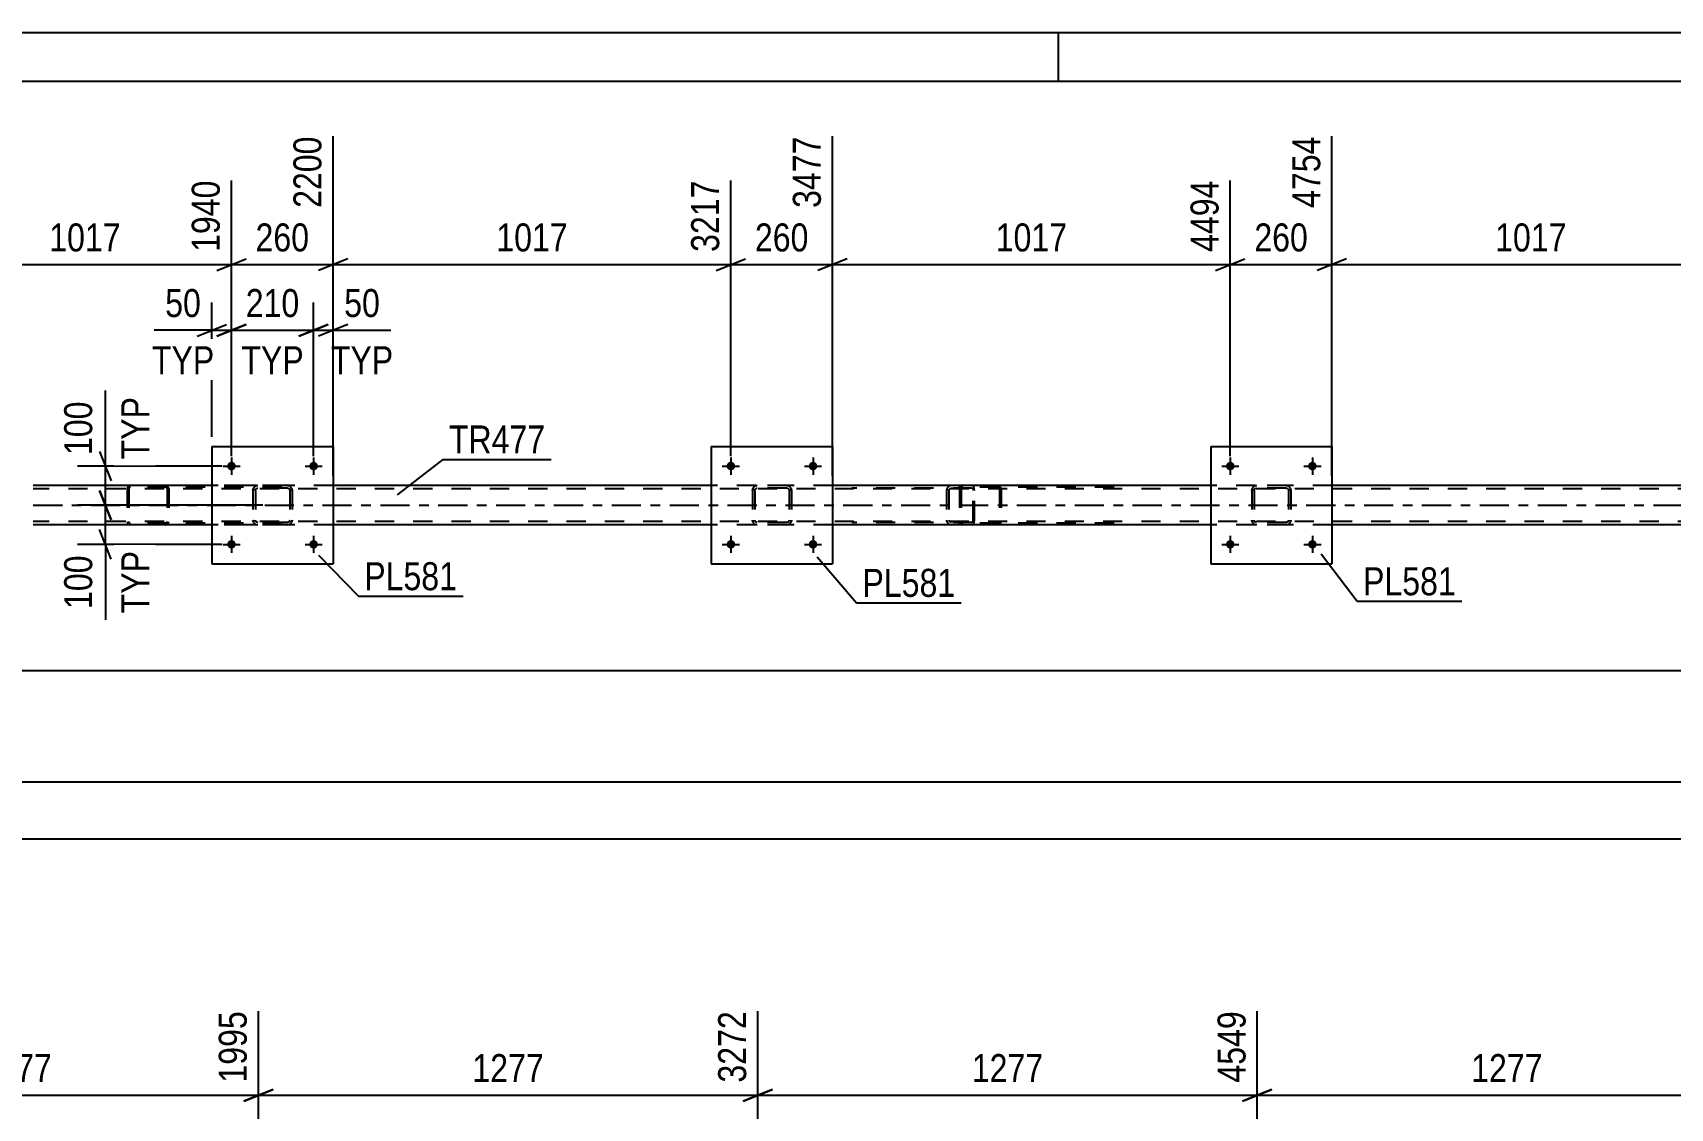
# Model space of a CAD drawing. Header units: millimetres. Extents: x 0 to 841, y 0 to 594.
# Drawn here: x 106.1 to 273.6, y 484 to 594 of the extents above; entities that cross this region are included whole.
import ezdxf

# ---------------------------------------------------------------- set-up
doc = ezdxf.new("R2010")
doc.units = ezdxf.units.MM
doc.linetypes.add('DXK_LINE_DOT2', pattern=[3.9198, 1.9599, -1.9599])
doc.linetypes.add('DXK_LINE_DOT3', pattern=[5.9187, 2.979, -0.9799, 0.9799, -0.9799])
doc.styles.add('Arial Narrow', font='ARIALN.TTF', dxfattribs={"height": 0.2})

# ---------------------------------------------------------------- blocks, each defined once
blk = doc.blocks.new('Unknown-318888194-1133 - 12715')
at = {"color": 5, "linetype": 'Continuous'}
for p, q in [((841, 594), (0, 594)), ((211, 589), (211, 594)), ((836, 589), (5, 589))]:
    blk.add_line(p, q, dxfattribs=at)
blk = doc.blocks.new('Part-318888194-5541 - 5449')
at = {"color": 7, "linetype": 'DXK_LINE_DOT2'}
for p, q in [((231.08, 547.66), (231.26, 547.69)), ((231.26, 547.69), (231.08, 547.66)), ((234.3, 547.69), (231.26, 547.69)), ((234.3, 547.69), (234.49, 547.66)), ((234.49, 547.66), (234.3, 547.69)), ((230.78, 547.21), (230.82, 547.4)), ((230.82, 547.4), (230.78, 547.21)), ((230.78, 547.21), (230.78, 544.17)), ((231.02, 547.21), (231.04, 547.3)), ((231.02, 547.21), (231.02, 544.17)), ((231.04, 547.3), (231.09, 547.38)), ((231.09, 547.38), (231.17, 547.43)), ((231.17, 547.43), (231.26, 547.45)), ((234.3, 547.45), (231.26, 547.45)), ((234.3, 547.45), (234.4, 547.43)), ((234.4, 547.43), (234.47, 547.38)), ((234.47, 547.38), (234.53, 547.3)), ((234.53, 547.3), (234.54, 547.21)), ((234.54, 547.21), (234.54, 544.17)), ((234.75, 547.4), (234.78, 547.21)), ((234.78, 547.21), (234.75, 547.4)), ((234.78, 547.21), (234.78, 544.17)), ((230.82, 543.99), (230.78, 544.17)), ((230.78, 544.17), (230.82, 543.99)), ((231.04, 544.08), (231.02, 544.17)), ((231.09, 544), (231.04, 544.08)), ((231.26, 543.69), (231.08, 543.73)), ((231.08, 543.73), (231.26, 543.69)), ((231.17, 543.95), (231.09, 544)), ((231.26, 543.93), (231.17, 543.95)), ((234.3, 543.93), (231.26, 543.93)), ((234.3, 543.69), (231.26, 543.69)), ((234.4, 543.95), (234.3, 543.93)), ((234.49, 543.73), (234.3, 543.69)), ((234.3, 543.69), (234.49, 543.73)), ((234.47, 544), (234.4, 543.95)), ((234.53, 544.08), (234.47, 544)), ((234.54, 544.17), (234.53, 544.08)), ((234.78, 544.17), (234.75, 543.99)), ((234.75, 543.99), (234.78, 544.17))]:
    blk.add_line(p, q, dxfattribs=at)
at = {"color": 7, "linetype": 'DXK_LINE_DOT3'}
blk.add_line((232.78, 545.69), (232.78, 545.69), dxfattribs=at)
at = {"color": 7, "linetype": 'DXK_LINE_DOT2'}
for centre, start, end in [((231.26, 547.21), 112.5, 157.5), ((231.26, 547.21), 112.5, 157.5), ((234.3, 547.21), 22.5, 67.5), ((234.3, 547.21), 22.5, 67.5), ((231.26, 544.17), 202.5, 247.5), ((231.26, 544.17), 202.5, 247.5), ((234.3, 544.17), 292.5, 337.5), ((234.3, 544.17), 292.5, 337.5)]:
    blk.add_arc(centre, 0.48, start, end, dxfattribs=at)
blk = doc.blocks.new('Bolt-318888194-5492 - 5449')
at = {"linetype": 'Continuous'}
for points in [[(126.86, 549.69, -1), (125.98, 549.69, -1)], [(135.26, 549.69, -1), (134.38, 549.69, -1)]]:
    blk.add_hatch(color=1, dxfattribs=at).paths.add_polyline_path(points)
at = {"color": 1, "linetype": 'Continuous'}
for p, q in [((125.54, 549.69), (127.3, 549.69)), ((126.42, 550.57), (126.42, 548.81)), ((133.94, 549.69), (135.7, 549.69)), ((134.82, 550.57), (134.82, 548.81))]:
    blk.add_line(p, q, dxfattribs=at)
blk = doc.blocks.new('Bolt-318888194-5493 - 5449')
at = {"linetype": 'Continuous'}
for points in [[(126.86, 541.69, -1), (125.98, 541.69, -1)], [(135.26, 541.69, -1), (134.38, 541.69, -1)]]:
    blk.add_hatch(color=1, dxfattribs=at).paths.add_polyline_path(points)
at = {"color": 1, "linetype": 'Continuous'}
for p, q in [((125.54, 541.69), (127.3, 541.69)), ((126.42, 542.57), (126.42, 540.81)), ((133.94, 541.69), (135.7, 541.69)), ((134.82, 542.57), (134.82, 540.81))]:
    blk.add_line(p, q, dxfattribs=at)
blk = doc.blocks.new('Bolt-318888194-5494 - 5449')
at = {"linetype": 'Continuous'}
for points in [[(177.94, 549.69, -1), (177.06, 549.69, -1)], [(186.34, 549.69, -1), (185.46, 549.69, -1)]]:
    blk.add_hatch(color=1, dxfattribs=at).paths.add_polyline_path(points)
at = {"color": 1, "linetype": 'Continuous'}
for p, q in [((176.62, 549.69), (178.38, 549.69)), ((177.5, 550.57), (177.5, 548.81)), ((185.02, 549.69), (186.78, 549.69)), ((185.9, 550.57), (185.9, 548.81))]:
    blk.add_line(p, q, dxfattribs=at)
blk = doc.blocks.new('Bolt-318888194-5495 - 5449')
at = {"linetype": 'Continuous'}
for points in [[(177.94, 541.69, -1), (177.06, 541.69, -1)], [(186.34, 541.69, -1), (185.46, 541.69, -1)]]:
    blk.add_hatch(color=1, dxfattribs=at).paths.add_polyline_path(points)
at = {"color": 1, "linetype": 'Continuous'}
for p, q in [((176.62, 541.69), (178.38, 541.69)), ((177.5, 542.57), (177.5, 540.81)), ((185.02, 541.69), (186.78, 541.69)), ((185.9, 542.57), (185.9, 540.81))]:
    blk.add_line(p, q, dxfattribs=at)
blk = doc.blocks.new('Bolt-318888194-5496 - 5449')
at = {"linetype": 'Continuous'}
for points in [[(229.02, 549.69, -1), (228.14, 549.69, -1)], [(237.42, 549.69, -1), (236.54, 549.69, -1)]]:
    blk.add_hatch(color=1, dxfattribs=at).paths.add_polyline_path(points)
at = {"color": 1, "linetype": 'Continuous'}
for p, q in [((227.7, 549.69), (229.46, 549.69)), ((228.58, 550.57), (228.58, 548.81)), ((236.1, 549.69), (237.86, 549.69)), ((236.98, 550.57), (236.98, 548.81))]:
    blk.add_line(p, q, dxfattribs=at)
blk = doc.blocks.new('Bolt-318888194-5497 - 5449')
at = {"linetype": 'Continuous'}
for points in [[(229.02, 541.69, -1), (228.14, 541.69, -1)], [(237.42, 541.69, -1), (236.54, 541.69, -1)]]:
    blk.add_hatch(color=1, dxfattribs=at).paths.add_polyline_path(points)
at = {"color": 1, "linetype": 'Continuous'}
for p, q in [((227.7, 541.69), (229.46, 541.69)), ((228.58, 542.57), (228.58, 540.81)), ((236.1, 541.69), (237.86, 541.69)), ((236.98, 542.57), (236.98, 540.81))]:
    blk.add_line(p, q, dxfattribs=at)
blk = doc.blocks.new('Part-318888194-5528 - 5449')
at = {"color": 2, "linetype": 'Continuous'}
for p, q in [((124.42, 551.69), (124.42, 539.69)), ((124.42, 551.69), (136.82, 551.69)), ((136.82, 551.69), (136.82, 539.69)), ((124.42, 539.69), (136.82, 539.69))]:
    blk.add_line(p, q, dxfattribs=at)
blk = doc.blocks.new('Part-318888194-5529 - 5449')
at = {"color": 7, "linetype": 'DXK_LINE_DOT2'}
for p, q in [((128.92, 547.66), (129.1, 547.69)), ((129.1, 547.69), (128.92, 547.66)), ((132.14, 547.69), (129.1, 547.69)), ((132.14, 547.69), (132.33, 547.66)), ((132.33, 547.66), (132.14, 547.69)), ((128.62, 547.21), (128.66, 547.4)), ((128.66, 547.4), (128.62, 547.21)), ((128.62, 547.21), (128.62, 544.17)), ((128.86, 547.21), (128.88, 547.3)), ((128.86, 547.21), (128.86, 544.17)), ((128.88, 547.3), (128.93, 547.38)), ((128.93, 547.38), (129.01, 547.43)), ((129.01, 547.43), (129.1, 547.45)), ((132.14, 547.45), (129.1, 547.45)), ((132.14, 547.45), (132.24, 547.43)), ((132.24, 547.43), (132.31, 547.38)), ((132.31, 547.38), (132.37, 547.3)), ((132.37, 547.3), (132.38, 547.21)), ((132.38, 547.21), (132.38, 544.17)), ((132.59, 547.4), (132.62, 547.21)), ((132.62, 547.21), (132.59, 547.4)), ((132.62, 547.21), (132.62, 544.17)), ((128.66, 543.99), (128.62, 544.17)), ((128.62, 544.17), (128.66, 543.99)), ((128.88, 544.08), (128.86, 544.17)), ((128.93, 544), (128.88, 544.08)), ((129.1, 543.69), (128.92, 543.73)), ((128.92, 543.73), (129.1, 543.69)), ((129.01, 543.95), (128.93, 544)), ((129.1, 543.93), (129.01, 543.95)), ((132.14, 543.93), (129.1, 543.93)), ((132.14, 543.69), (129.1, 543.69)), ((132.24, 543.95), (132.14, 543.93)), ((132.33, 543.73), (132.14, 543.69)), ((132.14, 543.69), (132.33, 543.73)), ((132.31, 544), (132.24, 543.95)), ((132.37, 544.08), (132.31, 544)), ((132.38, 544.17), (132.37, 544.08)), ((132.62, 544.17), (132.59, 543.99)), ((132.59, 543.99), (132.62, 544.17))]:
    blk.add_line(p, q, dxfattribs=at)
at = {"color": 7, "linetype": 'DXK_LINE_DOT3'}
blk.add_line((130.62, 545.69), (130.62, 545.69), dxfattribs=at)
at = {"color": 7, "linetype": 'DXK_LINE_DOT2'}
for centre, start, end in [((129.1, 547.21), 112.5, 157.5), ((129.1, 547.21), 112.5, 157.5), ((132.14, 547.21), 22.5, 67.5), ((132.14, 547.21), 22.5, 67.5), ((129.1, 544.17), 202.5, 247.5), ((129.1, 544.17), 202.5, 247.5), ((132.14, 544.17), 292.5, 337.5), ((132.14, 544.17), 292.5, 337.5)]:
    blk.add_arc(centre, 0.48, start, end, dxfattribs=at)
blk = doc.blocks.new('Part-318888194-5534 - 5449')
at = {"color": 2, "linetype": 'Continuous'}
for p, q in [((175.5, 551.69), (175.5, 539.69)), ((175.5, 551.69), (187.9, 551.69)), ((187.9, 551.69), (187.9, 539.69)), ((175.5, 539.69), (187.9, 539.69))]:
    blk.add_line(p, q, dxfattribs=at)
blk = doc.blocks.new('Part-318888194-5535 - 5449')
at = {"color": 7, "linetype": 'DXK_LINE_DOT2'}
for p, q in [((180, 547.66), (180.18, 547.69)), ((180.18, 547.69), (180, 547.66)), ((183.22, 547.69), (180.18, 547.69)), ((183.22, 547.69), (183.41, 547.66)), ((183.41, 547.66), (183.22, 547.69)), ((179.7, 547.21), (179.74, 547.4)), ((179.74, 547.4), (179.7, 547.21)), ((179.7, 547.21), (179.7, 544.17)), ((179.94, 547.21), (179.96, 547.3)), ((179.94, 547.21), (179.94, 544.17)), ((179.96, 547.3), (180.01, 547.38)), ((180.01, 547.38), (180.09, 547.43)), ((180.09, 547.43), (180.18, 547.45)), ((183.22, 547.45), (180.18, 547.45)), ((183.22, 547.45), (183.32, 547.43)), ((183.32, 547.43), (183.39, 547.38)), ((183.39, 547.38), (183.45, 547.3)), ((183.45, 547.3), (183.46, 547.21)), ((183.46, 547.21), (183.46, 544.17)), ((183.67, 547.4), (183.7, 547.21)), ((183.7, 547.21), (183.67, 547.4)), ((183.7, 547.21), (183.7, 544.17)), ((179.74, 543.99), (179.7, 544.17)), ((179.7, 544.17), (179.74, 543.99)), ((179.96, 544.08), (179.94, 544.17)), ((180.01, 544), (179.96, 544.08)), ((180.18, 543.69), (180, 543.73)), ((180, 543.73), (180.18, 543.69)), ((180.09, 543.95), (180.01, 544)), ((180.18, 543.93), (180.09, 543.95)), ((183.22, 543.93), (180.18, 543.93)), ((183.22, 543.69), (180.18, 543.69)), ((183.32, 543.95), (183.22, 543.93)), ((183.41, 543.73), (183.22, 543.69)), ((183.22, 543.69), (183.41, 543.73)), ((183.39, 544), (183.32, 543.95)), ((183.45, 544.08), (183.39, 544)), ((183.46, 544.17), (183.45, 544.08)), ((183.7, 544.17), (183.67, 543.99)), ((183.67, 543.99), (183.7, 544.17))]:
    blk.add_line(p, q, dxfattribs=at)
at = {"color": 7, "linetype": 'DXK_LINE_DOT3'}
blk.add_line((181.7, 545.69), (181.7, 545.69), dxfattribs=at)
at = {"color": 7, "linetype": 'DXK_LINE_DOT2'}
for centre, start, end in [((180.18, 547.21), 112.5, 157.5), ((180.18, 547.21), 112.5, 157.5), ((183.22, 547.21), 22.5, 67.5), ((183.22, 547.21), 22.5, 67.5), ((180.18, 544.17), 202.5, 247.5), ((180.18, 544.17), 202.5, 247.5), ((183.22, 544.17), 292.5, 337.5), ((183.22, 544.17), 292.5, 337.5)]:
    blk.add_arc(centre, 0.48, start, end, dxfattribs=at)
blk = doc.blocks.new('Part-318888194-5540 - 5449')
at = {"color": 2, "linetype": 'Continuous'}
for p, q in [((226.58, 551.69), (226.58, 539.69)), ((226.58, 551.69), (238.98, 551.69)), ((238.98, 551.69), (238.98, 539.69)), ((226.58, 539.69), (238.98, 539.69))]:
    blk.add_line(p, q, dxfattribs=at)
blk = doc.blocks.new('Part-318888194-5623 - 5449')
at = {"color": 7, "linetype": 'DXK_LINE_DOT2'}
for p, q in [((202.15, 547.69), (189.87, 547.69)), ((200.06, 547.69), (199.87, 547.66)), ((200.88, 547.45), (200.88, 547.69)), ((202.26, 547.66), (202.15, 547.69)), ((202.15, 547.45), (189.87, 547.45)), ((199.58, 547.3), (199.56, 547.21)), ((199.56, 547.21), (199.56, 544.17)), ((199.6, 547.4), (199.58, 547.3)), ((199.81, 547.21), (199.83, 547.3)), ((199.81, 547.21), (199.81, 544.17)), ((199.83, 547.3), (199.88, 547.38)), ((199.88, 547.38), (199.97, 547.43)), ((199.97, 547.43), (200.06, 547.45)), ((202.15, 547.45), (202.21, 547.43)), ((202.21, 547.43), (202.25, 547.38)), ((202.25, 547.38), (202.28, 547.3)), ((202.35, 547.55), (202.26, 547.66)), ((202.28, 547.3), (202.29, 547.21)), ((202.29, 544.17), (202.29, 547.21)), ((202.4, 547.4), (202.35, 547.55)), ((202.42, 547.21), (202.4, 547.4)), ((202.42, 544.17), (202.42, 547.21)), ((202.15, 543.93), (189.87, 543.93)), ((202.15, 543.69), (189.87, 543.69)), ((199.56, 544.17), (199.57, 544.11)), ((199.57, 544.11), (199.6, 543.99)), ((199.82, 544.11), (199.81, 544.17)), ((199.83, 544.08), (199.82, 544.11)), ((199.88, 544), (199.83, 544.08)), ((199.87, 543.73), (200.06, 543.69)), ((199.97, 543.95), (199.88, 544)), ((200.06, 543.93), (199.97, 543.95)), ((200.88, 543.69), (200.88, 543.93)), ((202.21, 543.95), (202.15, 543.93)), ((202.15, 543.69), (202.26, 543.73)), ((202.25, 544), (202.21, 543.95)), ((202.25, 544), (202.26, 544.04)), ((202.26, 544.04), (202.28, 544.08)), ((202.26, 543.73), (202.35, 543.83)), ((202.28, 544.08), (202.29, 544.17)), ((202.35, 543.83), (202.4, 543.99)), ((202.4, 543.99), (202.42, 544.17))]:
    blk.add_line(p, q, dxfattribs=at)
for centre, start, end in [((200.05, 547.2), 111.1941, 156.1506), ((200.05, 544.19), 203.8494, 248.8059)]:
    blk.add_arc(centre, 0.492, start, end, dxfattribs=at)
blk = doc.blocks.new('Part-318888194-5629 - 5449')
at = {"color": 7, "linetype": 'DXK_LINE_DOT2'}
for p, q in [((116.08, 547.69), (115.95, 547.67)), ((131.56, 547.69), (116.08, 547.69)), ((119.79, 547.67), (119.66, 547.69)), ((115.77, 547.49), (115.74, 547.37)), ((115.74, 547.37), (115.74, 544.01)), ((115.91, 547.37), (115.93, 547.43)), ((115.91, 547.37), (115.91, 544.01)), ((115.93, 547.43), (115.96, 547.49)), ((115.96, 547.49), (116.02, 547.52)), ((116.02, 547.52), (116.08, 547.53)), ((131.56, 547.53), (116.08, 547.53)), ((119.66, 547.53), (119.72, 547.52)), ((119.72, 547.52), (119.75, 547.5)), ((119.75, 547.5), (119.78, 547.49)), ((119.78, 547.49), (119.82, 547.43)), ((119.82, 547.43), (119.83, 547.37)), ((119.83, 547.37), (119.83, 544.01)), ((120, 547.37), (119.97, 547.49)), ((120, 547.37), (120, 544.01)), ((115.74, 544.01), (115.77, 543.89)), ((115.93, 543.95), (115.91, 544.01)), ((115.96, 543.9), (115.93, 543.95)), ((115.95, 543.72), (116.08, 543.69)), ((115.96, 543.9), (115.99, 543.88)), ((115.99, 543.88), (116.02, 543.86)), ((116.02, 543.86), (116.08, 543.85)), ((131.56, 543.85), (116.08, 543.85)), ((131.56, 543.69), (116.08, 543.69)), ((119.72, 543.86), (119.66, 543.85)), ((119.66, 543.69), (119.79, 543.72)), ((119.78, 543.9), (119.72, 543.86)), ((119.82, 543.95), (119.78, 543.9)), ((119.83, 544.01), (119.82, 543.95)), ((119.97, 543.89), (120, 544.01))]:
    blk.add_line(p, q, dxfattribs=at)
for centre, start, end in [((116.07, 547.36), 110.7583, 155.68), ((119.67, 547.36), 24.32, 69.2417), ((116.07, 544.03), 204.32, 249.2417), ((119.67, 544.03), 290.7583, 335.68)]:
    blk.add_arc(centre, 0.331, start, end, dxfattribs=at)
blk = doc.blocks.new('Part-318888194-5636 - 5449')
at = {"color": 7, "linetype": 'DXK_LINE_DOT2'}
for p, q in [((201.22, 547.69), (201.09, 547.67)), ((216.69, 547.69), (201.22, 547.69)), ((204.92, 547.67), (204.79, 547.69)), ((200.9, 547.49), (200.88, 547.37)), ((200.88, 547.37), (200.88, 544.01)), ((201.05, 547.37), (201.06, 547.43)), ((201.05, 547.37), (201.05, 544.01)), ((201.06, 547.43), (201.1, 547.49)), ((201.1, 547.49), (201.15, 547.52)), ((201.15, 547.52), (201.22, 547.53)), ((216.69, 547.53), (201.22, 547.53)), ((204.79, 547.53), (204.86, 547.52)), ((204.86, 547.52), (204.88, 547.5)), ((204.88, 547.5), (204.91, 547.49)), ((204.91, 547.49), (204.95, 547.43)), ((204.95, 547.43), (204.96, 547.37)), ((204.96, 547.37), (204.96, 544.01)), ((205.13, 547.37), (205.11, 547.49)), ((205.13, 547.37), (205.13, 544.01)), ((200.88, 544.01), (200.9, 543.89)), ((201.06, 543.95), (201.05, 544.01)), ((201.1, 543.9), (201.06, 543.95)), ((201.09, 543.72), (201.22, 543.69)), ((201.1, 543.9), (201.13, 543.88)), ((201.13, 543.88), (201.15, 543.86)), ((201.15, 543.86), (201.22, 543.85)), ((216.69, 543.85), (201.22, 543.85)), ((216.69, 543.69), (201.22, 543.69)), ((204.86, 543.86), (204.79, 543.85)), ((204.79, 543.69), (204.92, 543.72)), ((204.91, 543.9), (204.86, 543.86)), ((204.95, 543.95), (204.91, 543.9)), ((204.96, 544.01), (204.95, 543.95)), ((205.11, 543.89), (205.13, 544.01))]:
    blk.add_line(p, q, dxfattribs=at)
for centre, start, end in [((201.2, 547.36), 110.7583, 155.68), ((204.81, 547.36), 24.32, 69.2417), ((201.2, 544.03), 204.32, 249.2417), ((204.81, 544.03), 290.7583, 335.68)]:
    blk.add_arc(centre, 0.331, start, end, dxfattribs=at)
blk = doc.blocks.new('Part-318888194-5688 - 5449')
at = {"color": 2, "linetype": 'Continuous'}
for p, q in [((124.42, 547.69), (106.14, 547.69)), ((175.5, 547.69), (136.82, 547.69)), ((226.58, 547.69), (187.9, 547.69)), ((277.66, 547.69), (238.98, 547.69)), ((124.42, 543.69), (106.14, 543.69)), ((175.5, 543.69), (136.82, 543.69)), ((226.58, 543.69), (187.9, 543.69)), ((277.66, 543.69), (238.98, 543.69))]:
    blk.add_line(p, q, dxfattribs=at)
at = {"color": 7, "linetype": 'DXK_LINE_DOT2'}
for p, q in [((136.82, 547.69), (124.42, 547.69)), ((187.9, 547.69), (175.5, 547.69)), ((238.98, 547.69), (226.58, 547.69)), ((770.22, 547.37), (106.14, 547.37)), ((770.22, 544.01), (106.14, 544.01)), ((136.82, 543.69), (124.42, 543.69)), ((187.9, 543.69), (175.5, 543.69)), ((238.98, 543.69), (226.58, 543.69))]:
    blk.add_line(p, q, dxfattribs=at)
at = {"color": 7, "linetype": 'DXK_LINE_DOT3'}
blk.add_line((106.14, 545.69), (770.22, 545.69), dxfattribs=at)
blk = doc.blocks.new('StraightDimension-318888194-11095 - 5449')
at = {"color": 7, "linetype": 'Continuous'}
for p, q in [((238.98, 548.69), (238.98, 583.41)), ((228.58, 550.69), (228.58, 578.91)), ((227.08, 569.69), (230.08, 570.89)), ((228.58, 570.29), (238.98, 570.29)), ((240.48, 570.89), (237.48, 569.69))]:
    blk.add_line(p, q, dxfattribs=at)
at = {"color": 0}
blk.add_wipeout([(237.13, 571.04), (237.13, 575.24), (230.44, 575.24), (230.44, 571.04)], dxfattribs=at)
at = {"color": 3, "style": 'Arial Narrow'}
blk.add_text('260', height=2.863, dxfattribs=at).set_placement((231.04, 571.64))
at = {"color": 0, "linetype": 'Continuous'}
blk.add_wipeout([(238.38, 584.01), (234.18, 584.01), (234.18, 575.49), (238.38, 575.49)], dxfattribs=at)
at = {"color": 3, "linetype": 'Continuous', "style": 'Arial Narrow'}
blk.add_text('4754', height=2.863, rotation=90.0002, dxfattribs=at).set_placement((237.78, 576.09))
blk = doc.blocks.new('StraightDimension-318888194-5735 - 5449')
at = {"color": 7, "linetype": 'Continuous'}
for p, q in [((112.92, 551.19), (114.12, 548.19)), ((125.42, 549.69), (110.67, 549.69)), ((113.52, 545.69), (113.52, 549.69)), ((114.12, 544.19), (112.92, 547.19)), ((129.62, 545.69), (110.67, 545.69))]:
    blk.add_line(p, q, dxfattribs=at)
at = {"color": 0}
blk.add_wipeout([(112.77, 556.9), (108.57, 556.9), (108.57, 550.22), (112.77, 550.22)], dxfattribs=at)
at = {"color": 0, "linetype": 'Continuous'}
blk.add_wipeout([(118.62, 557.36), (114.42, 557.36), (114.42, 549.77), (118.62, 549.77)], dxfattribs=at)
at = {"color": 7, "linetype": 'Continuous'}
blk.add_line((113.52, 549.69), (113.52, 557.43), dxfattribs=at)
blk.add_line((113.52, 549.69), (113.52, 557.43), dxfattribs=at)
at = {"color": 3, "style": 'Arial Narrow'}
blk.add_text('100', height=2.863, rotation=90.0002, dxfattribs=at).set_placement((112.17, 550.82))
at = {"color": 3, "linetype": 'Continuous', "style": 'Arial Narrow'}
blk.add_text('TYP', height=2.863, rotation=90.0002, dxfattribs=at).set_placement((118.02, 550.37))
blk = doc.blocks.new('StraightDimension-318888194-11098 - 5449')
at = {"color": 7, "linetype": 'Continuous'}
for p, q in [((136.82, 548.69), (136.82, 583.41)), ((177.5, 550.69), (177.5, 578.91)), ((138.32, 570.89), (135.32, 569.69)), ((136.82, 570.29), (177.5, 570.29)), ((176, 569.69), (179, 570.89))]:
    blk.add_line(p, q, dxfattribs=at)
at = {"color": 0, "linetype": 'Continuous'}
blk.add_wipeout([(176.9, 579.51), (172.7, 579.51), (172.7, 570.99), (176.9, 570.99)], dxfattribs=at)
at = {"color": 0}
blk.add_wipeout([(161.42, 571.04), (161.42, 575.24), (152.91, 575.24), (152.91, 571.04)], dxfattribs=at)
at = {"color": 3, "linetype": 'Continuous', "style": 'Arial Narrow'}
blk.add_text('3217', height=2.863, rotation=90.0002, dxfattribs=at).set_placement((176.3, 571.59))
at = {"color": 3, "style": 'Arial Narrow'}
blk.add_text('1017', height=2.863, dxfattribs=at).set_placement((153.51, 571.64))
blk = doc.blocks.new('StraightDimension-318888194-5719 - 5449')
at = {"color": 7, "linetype": 'Continuous'}
for p, q in [((112.92, 547.19), (114.12, 544.19)), ((129.62, 545.69), (110.67, 545.69)), ((113.52, 541.69), (113.52, 545.69)), ((114.12, 540.19), (112.92, 543.19)), ((125.42, 541.69), (110.67, 541.69))]:
    blk.add_line(p, q, dxfattribs=at)
at = {"color": 0}
blk.add_wipeout([(112.77, 541.17), (108.57, 541.17), (108.57, 534.48), (112.77, 534.48)], dxfattribs=at)
at = {"color": 0, "linetype": 'Continuous'}
blk.add_wipeout([(118.62, 541.62), (114.42, 541.62), (114.42, 534.03), (118.62, 534.03)], dxfattribs=at)
at = {"color": 7, "linetype": 'Continuous'}
blk.add_line((113.52, 541.69), (113.52, 533.96), dxfattribs=at)
blk.add_line((113.52, 541.69), (113.52, 533.96), dxfattribs=at)
at = {"color": 3, "style": 'Arial Narrow'}
blk.add_text('100', height=2.863, rotation=90.0002, dxfattribs=at).set_placement((112.17, 535.08))
at = {"color": 3, "linetype": 'Continuous', "style": 'Arial Narrow'}
blk.add_text('TYP', height=2.863, rotation=90.0002, dxfattribs=at).set_placement((118.02, 534.63))
blk = doc.blocks.new('StraightDimension-318888194-5752 - 5449')
at = {"color": 7, "linetype": 'Continuous'}
for p, q in [((124.42, 552.69), (124.42, 566.43)), ((126.42, 550.69), (126.42, 566.43)), ((122.92, 562.98), (125.92, 564.18)), ((124.42, 563.58), (126.42, 563.58)), ((127.92, 564.18), (124.92, 562.98))]:
    blk.add_line(p, q, dxfattribs=at)
at = {"color": 0}
blk.add_wipeout([(123.9, 564.33), (123.9, 568.53), (119.04, 568.53), (119.04, 564.33)], dxfattribs=at)
at = {"color": 0, "linetype": 'Continuous'}
blk.add_wipeout([(125.27, 558.48), (125.27, 562.68), (117.68, 562.68), (117.68, 558.48)], dxfattribs=at)
at = {"color": 7, "linetype": 'Continuous'}
blk.add_line((124.42, 563.58), (118.52, 563.58), dxfattribs=at)
blk.add_line((124.42, 563.58), (118.52, 563.58), dxfattribs=at)
at = {"color": 3, "style": 'Arial Narrow'}
blk.add_text('50', height=2.863, dxfattribs=at).set_placement((119.64, 564.93))
at = {"color": 3, "linetype": 'Continuous', "style": 'Arial Narrow'}
blk.add_text('TYP', height=2.863, dxfattribs=at).set_placement((118.28, 559.08))
blk = doc.blocks.new('StraightDimension-318888194-5765 - 5449')
at = {"color": 7, "linetype": 'Continuous'}
for p, q in [((126.42, 550.69), (126.42, 566.43)), ((134.82, 550.69), (134.82, 566.43)), ((124.92, 562.98), (127.92, 564.18)), ((126.42, 563.58), (134.82, 563.58)), ((136.32, 564.18), (133.32, 562.98))]:
    blk.add_line(p, q, dxfattribs=at)
at = {"color": 0}
blk.add_wipeout([(133.97, 564.33), (133.97, 568.53), (127.28, 568.53), (127.28, 564.33)], dxfattribs=at)
at = {"color": 0, "linetype": 'Continuous'}
blk.add_wipeout([(134.42, 558.48), (134.42, 562.68), (126.83, 562.68), (126.83, 558.48)], dxfattribs=at)
at = {"color": 3, "style": 'Arial Narrow'}
blk.add_text('210', height=2.863, dxfattribs=at).set_placement((127.88, 564.93))
at = {"color": 3, "linetype": 'Continuous', "style": 'Arial Narrow'}
blk.add_text('TYP', height=2.863, dxfattribs=at).set_placement((127.43, 559.08))
blk = doc.blocks.new('StraightDimension-318888194-5781 - 5449')
at = {"color": 7, "linetype": 'Continuous'}
for p, q in [((134.82, 550.69), (134.82, 566.43)), ((136.82, 552.69), (136.82, 566.43)), ((133.32, 562.98), (136.32, 564.18)), ((134.82, 563.58), (136.82, 563.58)), ((138.32, 564.18), (135.32, 562.98))]:
    blk.add_line(p, q, dxfattribs=at)
at = {"color": 0}
blk.add_wipeout([(142.2, 564.33), (142.2, 568.53), (137.35, 568.53), (137.35, 564.33)], dxfattribs=at)
at = {"color": 0, "linetype": 'Continuous'}
blk.add_wipeout([(143.57, 558.48), (143.57, 562.68), (135.98, 562.68), (135.98, 558.48)], dxfattribs=at)
at = {"color": 7, "linetype": 'Continuous'}
blk.add_line((136.82, 563.58), (142.73, 563.58), dxfattribs=at)
blk.add_line((136.82, 563.58), (142.73, 563.58), dxfattribs=at)
at = {"color": 3, "style": 'Arial Narrow'}
blk.add_text('50', height=2.863, dxfattribs=at).set_placement((137.95, 564.93))
at = {"color": 3, "linetype": 'Continuous', "style": 'Arial Narrow'}
blk.add_text('TYP', height=2.863, dxfattribs=at).set_placement((136.58, 559.08))
blk = doc.blocks.new('StraightDimension-318888194-6317 - 5449')
at = {"color": 7, "linetype": 'Continuous'}
blk.add_line((64.22, 517.39), (770.22, 517.39), dxfattribs=at)
blk = doc.blocks.new('StraightDimension-318888194-6338 - 5449')
at = {"color": 7, "linetype": 'Continuous'}
blk.add_line((63.58, 511.57), (770.86, 511.57), dxfattribs=at)
blk = doc.blocks.new('StraightDimension-318888194-6380 - 5449')
at = {"color": 7, "linetype": 'Continuous'}
blk.add_line((64.22, 528.8), (714.85, 528.8), dxfattribs=at)
blk = doc.blocks.new('StraightDimension-318888194-11094 - 5449')
at = {"color": 7, "linetype": 'Continuous'}
for p, q in [((238.98, 548.69), (238.98, 583.41)), ((279.66, 550.69), (279.66, 578.91)), ((240.48, 570.89), (237.48, 569.69)), ((238.98, 570.29), (279.66, 570.29)), ((278.16, 569.69), (281.16, 570.89))]:
    blk.add_line(p, q, dxfattribs=at)
at = {"color": 0, "linetype": 'Continuous'}
blk.add_wipeout([(279.06, 579.51), (274.86, 579.51), (274.86, 570.99), (279.06, 570.99)], dxfattribs=at)
at = {"color": 0}
blk.add_wipeout([(263.58, 571.04), (263.58, 575.24), (255.07, 575.24), (255.07, 571.04)], dxfattribs=at)
at = {"color": 3, "linetype": 'Continuous', "style": 'Arial Narrow'}
blk.add_text('5771', height=2.863, rotation=90.0002, dxfattribs=at).set_placement((278.46, 571.59))
at = {"color": 3, "style": 'Arial Narrow'}
blk.add_text('1017', height=2.863, dxfattribs=at).set_placement((255.67, 571.64))
blk = doc.blocks.new('StraightDimension-318888194-11096 - 5449')
at = {"color": 7, "linetype": 'Continuous'}
for p, q in [((187.9, 548.69), (187.9, 583.41)), ((228.58, 550.69), (228.58, 578.91)), ((189.4, 570.89), (186.4, 569.69)), ((187.9, 570.29), (228.58, 570.29)), ((227.08, 569.69), (230.08, 570.89))]:
    blk.add_line(p, q, dxfattribs=at)
at = {"color": 0, "linetype": 'Continuous'}
blk.add_wipeout([(227.98, 579.51), (223.78, 579.51), (223.78, 570.99), (227.98, 570.99)], dxfattribs=at)
at = {"color": 0}
blk.add_wipeout([(212.5, 571.04), (212.5, 575.24), (203.99, 575.24), (203.99, 571.04)], dxfattribs=at)
at = {"color": 3, "linetype": 'Continuous', "style": 'Arial Narrow'}
blk.add_text('4494', height=2.863, rotation=90.0002, dxfattribs=at).set_placement((227.38, 571.59))
at = {"color": 3, "style": 'Arial Narrow'}
blk.add_text('1017', height=2.863, dxfattribs=at).set_placement((204.59, 571.64))
blk = doc.blocks.new('StraightDimension-318888194-11097 - 5449')
at = {"color": 7, "linetype": 'Continuous'}
for p, q in [((187.9, 548.69), (187.9, 583.41)), ((177.5, 550.69), (177.5, 578.91)), ((176, 569.69), (179, 570.89)), ((177.5, 570.29), (187.9, 570.29)), ((189.4, 570.89), (186.4, 569.69))]:
    blk.add_line(p, q, dxfattribs=at)
at = {"color": 0}
blk.add_wipeout([(186.05, 571.04), (186.05, 575.24), (179.36, 575.24), (179.36, 571.04)], dxfattribs=at)
at = {"color": 3, "style": 'Arial Narrow'}
blk.add_text('260', height=2.863, dxfattribs=at).set_placement((179.96, 571.64))
at = {"color": 0, "linetype": 'Continuous'}
blk.add_wipeout([(187.3, 584.01), (183.1, 584.01), (183.1, 575.49), (187.3, 575.49)], dxfattribs=at)
at = {"color": 3, "linetype": 'Continuous', "style": 'Arial Narrow'}
blk.add_text('3477', height=2.863, rotation=90.0002, dxfattribs=at).set_placement((186.7, 576.09))
blk = doc.blocks.new('StraightDimension-318888194-11099 - 5449')
at = {"color": 7, "linetype": 'Continuous'}
for p, q in [((136.82, 548.69), (136.82, 583.41)), ((126.42, 550.69), (126.42, 578.91)), ((124.92, 569.69), (127.92, 570.89)), ((126.42, 570.29), (136.82, 570.29)), ((138.32, 570.89), (135.32, 569.69))]:
    blk.add_line(p, q, dxfattribs=at)
at = {"color": 0}
blk.add_wipeout([(134.97, 571.04), (134.97, 575.24), (128.28, 575.24), (128.28, 571.04)], dxfattribs=at)
at = {"color": 3, "style": 'Arial Narrow'}
blk.add_text('260', height=2.863, dxfattribs=at).set_placement((128.88, 571.64))
at = {"color": 0, "linetype": 'Continuous'}
blk.add_wipeout([(136.22, 584.01), (132.02, 584.01), (132.02, 575.49), (136.22, 575.49)], dxfattribs=at)
at = {"color": 3, "linetype": 'Continuous', "style": 'Arial Narrow'}
blk.add_text('2200', height=2.863, rotation=90.0002, dxfattribs=at).set_placement((135.62, 576.09))
blk = doc.blocks.new('StraightDimension-318888194-11100 - 5449')
at = {"color": 7, "linetype": 'Continuous'}
for p, q in [((96.44, 548.69), (96.44, 581.58)), ((126.42, 550.69), (126.42, 578.91)), ((97.94, 570.89), (94.94, 569.69)), ((96.44, 570.29), (126.42, 570.29)), ((124.92, 569.69), (127.92, 570.89))]:
    blk.add_line(p, q, dxfattribs=at)
at = {"color": 0, "linetype": 'Continuous'}
blk.add_wipeout([(125.82, 579.51), (121.62, 579.51), (121.62, 570.99), (125.82, 570.99)], dxfattribs=at)
at = {"color": 0}
blk.add_wipeout([(115.69, 571.04), (115.69, 575.24), (107.18, 575.24), (107.18, 571.04)], dxfattribs=at)
at = {"color": 3, "linetype": 'Continuous', "style": 'Arial Narrow'}
blk.add_text('1940', height=2.863, rotation=90.0002, dxfattribs=at).set_placement((125.22, 571.59))
at = {"color": 3, "style": 'Arial Narrow'}
blk.add_text('1017', height=2.863, dxfattribs=at).set_placement((107.78, 571.64))
blk = doc.blocks.new('StraightDimension-318888194-5016 - 3642')
at = {"color": 7, "linetype": 'Continuous'}
for p, q in [((129.18, 448.38), (129.18, 493.96)), ((180.26, 448.38), (180.26, 493.96)), ((130.68, 485.95), (127.68, 484.75)), ((178.76, 484.75), (181.76, 485.95)), ((129.18, 485.35), (180.26, 485.35))]:
    blk.add_line(p, q, dxfattribs=at)
at = {"color": 0, "linetype": 'Continuous'}
blk.add_wipeout([(179.66, 494.56), (175.46, 494.56), (175.46, 486.05), (179.66, 486.05)], dxfattribs=at)
at = {"color": 0}
blk.add_wipeout([(158.97, 486.1), (158.97, 490.3), (150.46, 490.3), (150.46, 486.1)], dxfattribs=at)
at = {"color": 3, "linetype": 'Continuous', "style": 'Arial Narrow'}
blk.add_text('3272', height=2.863, rotation=90.0002, dxfattribs=at).set_placement((179.06, 486.65))
at = {"color": 3, "style": 'Arial Narrow'}
blk.add_text('1277', height=2.863, dxfattribs=at).set_placement((151.06, 486.7))
blk = doc.blocks.new('StraightDimension-318888194-5026 - 3642')
at = {"color": 7, "linetype": 'Continuous'}
for p, q in [((129.18, 448.38), (129.18, 493.96)), ((79.63, 448.38), (79.63, 492.13)), ((81.13, 485.95), (78.13, 484.75)), ((127.68, 484.75), (130.68, 485.95)), ((79.63, 485.35), (129.18, 485.35))]:
    blk.add_line(p, q, dxfattribs=at)
at = {"color": 0, "linetype": 'Continuous'}
blk.add_wipeout([(128.58, 494.56), (124.38, 494.56), (124.38, 486.05), (128.58, 486.05)], dxfattribs=at)
at = {"color": 0}
blk.add_wipeout([(108.66, 486.1), (108.66, 490.3), (100.14, 490.3), (100.14, 486.1)], dxfattribs=at)
at = {"color": 3, "linetype": 'Continuous', "style": 'Arial Narrow'}
blk.add_text('1995', height=2.863, rotation=90.0002, dxfattribs=at).set_placement((127.98, 486.65))
at = {"color": 3, "style": 'Arial Narrow'}
blk.add_text('1277', height=2.863, dxfattribs=at).set_placement((100.74, 486.7))
blk = doc.blocks.new('StraightDimension-318888194-4996 - 3642')
at = {"color": 7, "linetype": 'Continuous'}
for p, q in [((231.34, 448.38), (231.34, 493.96)), ((282.42, 448.38), (282.42, 493.96)), ((232.84, 485.95), (229.84, 484.75)), ((280.92, 484.75), (283.92, 485.95)), ((231.34, 485.35), (282.42, 485.35))]:
    blk.add_line(p, q, dxfattribs=at)
at = {"color": 0, "linetype": 'Continuous'}
blk.add_wipeout([(281.82, 494.56), (277.62, 494.56), (277.62, 486.05), (281.82, 486.05)], dxfattribs=at)
at = {"color": 0}
blk.add_wipeout([(261.13, 486.1), (261.13, 490.3), (252.62, 490.3), (252.62, 486.1)], dxfattribs=at)
at = {"color": 3, "linetype": 'Continuous', "style": 'Arial Narrow'}
blk.add_text('5826', height=2.863, rotation=90.0002, dxfattribs=at).set_placement((281.22, 486.65))
at = {"color": 3, "style": 'Arial Narrow'}
blk.add_text('1277', height=2.863, dxfattribs=at).set_placement((253.22, 486.7))
blk = doc.blocks.new('StraightDimension-318888194-5006 - 3642')
at = {"color": 7, "linetype": 'Continuous'}
for p, q in [((180.26, 448.38), (180.26, 493.96)), ((231.34, 448.38), (231.34, 493.96)), ((181.76, 485.95), (178.76, 484.75)), ((229.84, 484.75), (232.84, 485.95)), ((180.26, 485.35), (231.34, 485.35))]:
    blk.add_line(p, q, dxfattribs=at)
at = {"color": 0, "linetype": 'Continuous'}
blk.add_wipeout([(230.74, 494.56), (226.54, 494.56), (226.54, 486.05), (230.74, 486.05)], dxfattribs=at)
at = {"color": 0}
blk.add_wipeout([(210.05, 486.1), (210.05, 490.3), (201.54, 490.3), (201.54, 486.1)], dxfattribs=at)
at = {"color": 3, "linetype": 'Continuous', "style": 'Arial Narrow'}
blk.add_text('4549', height=2.863, rotation=90.0002, dxfattribs=at).set_placement((230.14, 486.65))
at = {"color": 3, "style": 'Arial Narrow'}
blk.add_text('1277', height=2.863, dxfattribs=at).set_placement((202.14, 486.7))
blk = doc.blocks.new('Mark-318888194-5536 - 5449')
at = {"color": 0}
blk.add_wipeout([(251.66, 536.48), (251.66, 539.48), (242.16, 539.48), (242.16, 536.48)], dxfattribs=at)
blk.add_wipeout([(251.66, 536.48), (251.66, 539.48), (242.16, 539.48), (242.16, 536.48)], dxfattribs=at)
at = {"color": 30, "linetype": 'Continuous'}
for p, q in [((237.87, 540.72), (241.56, 535.88)), ((241.56, 535.88), (252.26, 535.88))]:
    blk.add_line(p, q, dxfattribs=at)
at = {"color": 3, "style": 'Arial Narrow'}
blk.add_text('PL581', height=2.863, dxfattribs=at).set_placement((242.16, 536.48))
blk = doc.blocks.new('Mark-318888194-5530 - 5449')
at = {"color": 0}
blk.add_wipeout([(200.47, 536.32), (200.47, 539.32), (190.96, 539.32), (190.96, 536.32)], dxfattribs=at)
blk.add_wipeout([(200.47, 536.32), (200.47, 539.32), (190.96, 539.32), (190.96, 536.32)], dxfattribs=at)
at = {"color": 30, "linetype": 'Continuous'}
for p, q in [((186.31, 540.42), (190.36, 535.72)), ((190.36, 535.72), (201.07, 535.72))]:
    blk.add_line(p, q, dxfattribs=at)
at = {"color": 3, "style": 'Arial Narrow'}
blk.add_text('PL581', height=2.863, dxfattribs=at).set_placement((190.96, 536.32))
blk = doc.blocks.new('Mark-318888194-5524 - 5449')
at = {"color": 0}
blk.add_wipeout([(149.51, 537), (149.51, 540), (140, 540), (140, 537)], dxfattribs=at)
blk.add_wipeout([(149.51, 537), (149.51, 540), (140, 540), (140, 537)], dxfattribs=at)
at = {"color": 30, "linetype": 'Continuous'}
for p, q in [((135.33, 540.59), (139.4, 536.4)), ((139.4, 536.4), (150.11, 536.4))]:
    blk.add_line(p, q, dxfattribs=at)
at = {"color": 3, "style": 'Arial Narrow'}
blk.add_text('PL581', height=2.863, dxfattribs=at).set_placement((140, 537))
blk = doc.blocks.new('Mark-318888194-5684 - 5449')
at = {"color": 0}
blk.add_wipeout([(158.52, 550.98), (158.52, 553.98), (148.66, 553.98), (148.66, 550.98)], dxfattribs=at)
blk.add_wipeout([(158.52, 550.98), (158.52, 553.98), (148.66, 553.98), (148.66, 550.98)], dxfattribs=at)
at = {"color": 30, "linetype": 'Continuous'}
for p, q in [((143.41, 546.74), (148.06, 550.38)), ((148.06, 550.38), (159.12, 550.38))]:
    blk.add_line(p, q, dxfattribs=at)
at = {"color": 3, "style": 'Arial Narrow'}
blk.add_text('TR477', height=2.863, dxfattribs=at).set_placement((148.66, 550.98))

msp = doc.modelspace()

# ---------------------------------------------------------------- block references
for name in ['Unknown-318888194-1133 - 12715', 'Part-318888194-5528 - 5449', 'Part-318888194-5534 - 5449', 'Part-318888194-5540 - 5449', 'Part-318888194-5688 - 5449', 'Bolt-318888194-5492 - 5449', 'Bolt-318888194-5494 - 5449', 'Bolt-318888194-5496 - 5449', 'Part-318888194-5629 - 5449', 'Part-318888194-5529 - 5449', 'Part-318888194-5535 - 5449', 'Part-318888194-5623 - 5449', 'Part-318888194-5636 - 5449', 'Part-318888194-5541 - 5449', 'Bolt-318888194-5493 - 5449', 'Bolt-318888194-5495 - 5449', 'Bolt-318888194-5497 - 5449']:
    msp.add_blockref(name, (0, 0))

# ---------------------------------------------------------------- next in the draw order: block references
for name in ['StraightDimension-318888194-11098 - 5449', 'StraightDimension-318888194-11095 - 5449', 'StraightDimension-318888194-5735 - 5449', 'StraightDimension-318888194-5016 - 3642', 'StraightDimension-318888194-4996 - 3642']:
    msp.add_blockref(name, (0, 0))

# ---------------------------------------------------------------- next in the draw order: block references
for name in ['StraightDimension-318888194-11096 - 5449', 'StraightDimension-318888194-11094 - 5449', 'StraightDimension-318888194-5752 - 5449', 'StraightDimension-318888194-5719 - 5449', 'StraightDimension-318888194-5026 - 3642', 'StraightDimension-318888194-5006 - 3642']:
    msp.add_blockref(name, (0, 0))

# ---------------------------------------------------------------- next in the draw order: block references
for name in ['StraightDimension-318888194-11097 - 5449', 'StraightDimension-318888194-5765 - 5449', 'StraightDimension-318888194-6317 - 5449']:
    msp.add_blockref(name, (0, 0))

# ---------------------------------------------------------------- next in the draw order: block references
for name in ['StraightDimension-318888194-5781 - 5449', 'StraightDimension-318888194-6338 - 5449']:
    msp.add_blockref(name, (0, 0))

# ---------------------------------------------------------------- next in the draw order: block references
for name in ['StraightDimension-318888194-11099 - 5449', 'Mark-318888194-5684 - 5449', 'StraightDimension-318888194-6380 - 5449']:
    msp.add_blockref(name, (0, 0))

# ---------------------------------------------------------------- next in the draw order: block references
for name in ['StraightDimension-318888194-11100 - 5449', 'Mark-318888194-5524 - 5449', 'Mark-318888194-5530 - 5449', 'Mark-318888194-5536 - 5449']:
    msp.add_blockref(name, (0, 0))

doc.saveas('drawing.dxf')
